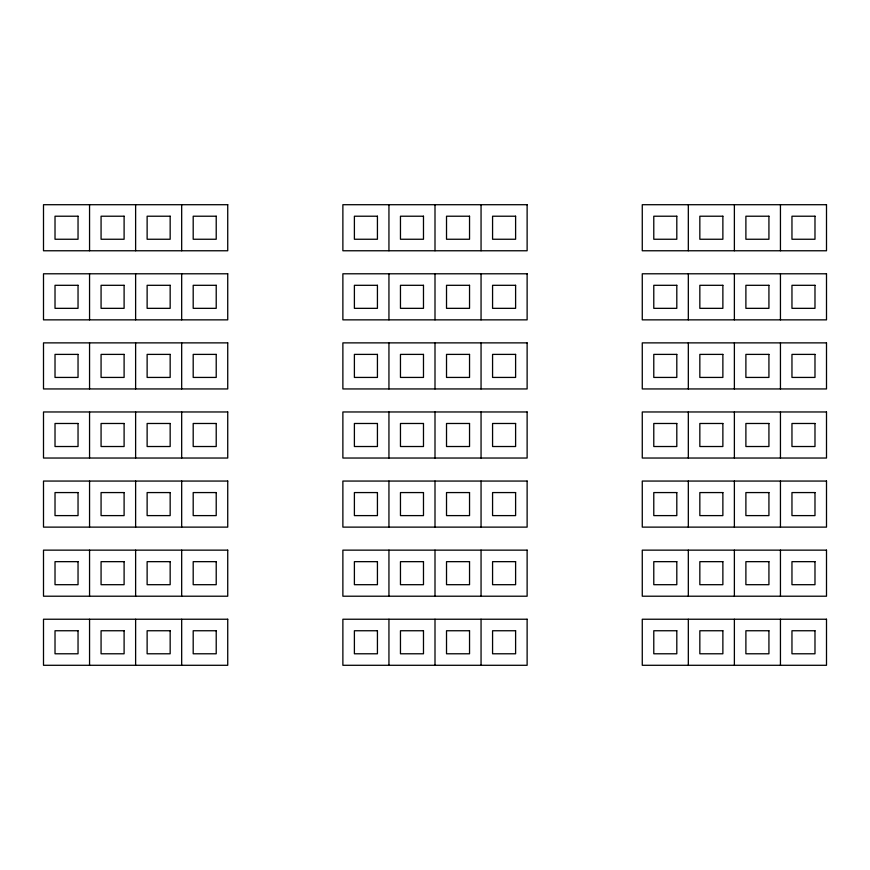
<?xml version="1.0" encoding="UTF-8"?>
<svg xmlns="http://www.w3.org/2000/svg" width="870" height="870" viewBox="0 0 870 870"><rect width="100%" height="100%" fill="white"/><g stroke="black" fill="none" stroke-linecap="round" stroke-linejoin="round"><path stroke-width="1.3" d="M780.444 204.711L780.444 250.767M780.444 273.789L780.444 319.856M780.444 342.878L780.444 388.944M780.444 411.967L780.444 458.033M780.444 481.056L780.444 527.122M780.444 550.144L780.444 596.211M780.444 619.233L780.444 665.289M734.378 204.711L734.378 250.767M734.378 273.789L734.378 319.856M734.378 342.878L734.378 388.944M734.378 411.967L734.378 458.033M734.378 481.056L734.378 527.122M734.378 550.144L734.378 596.211M734.378 619.233L734.378 665.289M688.322 204.711L688.322 250.767M688.322 273.789L688.322 319.856M688.322 342.878L688.322 388.944M688.322 411.967L688.322 458.033M688.322 481.056L688.322 527.122M688.322 550.144L688.322 596.211M688.322 619.233L688.322 665.289M481.056 204.711L481.056 250.767M481.056 273.789L481.056 319.856M481.056 342.878L481.056 388.944M481.056 411.967L481.056 458.033M481.056 481.056L481.056 527.122M481.056 550.144L481.056 596.211M481.056 619.233L481.056 665.289M435 204.711L435 250.767M435 273.789L435 319.856M435 342.878L435 388.944M435 411.967L435 458.033M435 481.056L435 527.122M435 550.144L435 596.211M435 619.233L435 665.289M388.944 204.711L388.944 250.767M388.944 273.789L388.944 319.856M388.944 342.878L388.944 388.944M388.944 411.967L388.944 458.033M388.944 481.056L388.944 527.122M388.944 550.144L388.944 596.211M388.944 619.233L388.944 665.289M181.678 204.711L181.678 250.767M181.678 273.789L181.678 319.856M181.678 342.878L181.678 388.944M181.678 411.967L181.678 458.033M181.678 481.056L181.678 527.122M181.678 550.144L181.678 596.211M181.678 619.233L181.678 665.289M135.622 204.711L135.622 250.767M135.622 273.789L135.622 319.856M135.622 342.878L135.622 388.944M135.622 411.967L135.622 458.033M135.622 481.056L135.622 527.122M135.622 550.144L135.622 596.211M135.622 619.233L135.622 665.289M89.556 204.711L89.556 250.767M89.556 273.789L89.556 319.856M89.556 342.878L89.556 388.944M89.556 411.967L89.556 458.033M89.556 481.056L89.556 527.122M89.556 550.144L89.556 596.211M89.556 619.233L89.556 665.289M227.733 204.711L43.5 204.711L43.5 250.767L227.733 250.767L227.733 204.711M527.122 204.711L342.878 204.711L342.878 250.767L527.122 250.767L527.122 204.711M826.5 204.711L642.267 204.711L642.267 250.767L826.5 250.767L826.5 204.711M78.039 216.217L55.017 216.217L55.017 239.25L78.039 239.25L78.039 216.217M124.105 216.217L101.072 216.217L101.072 239.25L124.105 239.25L124.105 216.217M170.161 216.217L147.128 216.217L147.128 239.25L170.161 239.25L170.161 216.217M216.217 216.217L193.194 216.217L193.194 239.25L216.217 239.25L216.217 216.217M377.428 216.217L354.394 216.217L354.394 239.25L377.428 239.25L377.428 216.217M423.483 216.217L400.461 216.217L400.461 239.25L423.483 239.25L423.483 216.217M469.539 216.217L446.517 216.217L446.517 239.25L469.539 239.25L469.539 216.217M515.606 216.217L492.572 216.217L492.572 239.25L515.606 239.25L515.606 216.217M676.806 216.217L653.783 216.217L653.783 239.25L676.806 239.25L676.806 216.217M722.872 216.217L699.839 216.217L699.839 239.25L722.872 239.25L722.872 216.217M768.928 216.217L745.894 216.217L745.894 239.25L768.928 239.25L768.928 216.217M814.983 216.217L791.961 216.217L791.961 239.25L814.983 239.25L814.983 216.217M227.733 273.789L43.5 273.789L43.5 319.856L227.733 319.856L227.733 273.789M527.122 273.789L342.878 273.789L342.878 319.856L527.122 319.856L527.122 273.789M826.5 273.789L642.267 273.789L642.267 319.856L826.5 319.856L826.5 273.789M78.039 285.306L55.017 285.306L55.017 308.339L78.039 308.339L78.039 285.306M124.105 285.306L101.072 285.306L101.072 308.339L124.105 308.339L124.105 285.306M170.161 285.306L147.128 285.306L147.128 308.339L170.161 308.339L170.161 285.306M216.217 285.306L193.194 285.306L193.194 308.339L216.217 308.339L216.217 285.306M377.428 285.306L354.394 285.306L354.394 308.339L377.428 308.339L377.428 285.306M423.483 285.306L400.461 285.306L400.461 308.339L423.483 308.339L423.483 285.306M469.539 285.306L446.517 285.306L446.517 308.339L469.539 308.339L469.539 285.306M515.606 285.306L492.572 285.306L492.572 308.339L515.606 308.339L515.606 285.306M676.806 285.306L653.783 285.306L653.783 308.339L676.806 308.339L676.806 285.306M722.872 285.306L699.839 285.306L699.839 308.339L722.872 308.339L722.872 285.306M768.928 285.306L745.894 285.306L745.894 308.339L768.928 308.339L768.928 285.306M814.983 285.306L791.961 285.306L791.961 308.339L814.983 308.339L814.983 285.306M227.733 342.878L43.5 342.878L43.5 388.944L227.733 388.944L227.733 342.878M527.122 342.878L342.878 342.878L342.878 388.944L527.122 388.944L527.122 342.878M826.5 342.878L642.267 342.878L642.267 388.944L826.5 388.944L826.5 342.878M78.039 354.394L55.017 354.394L55.017 377.428L78.039 377.428L78.039 354.394M124.105 354.394L101.072 354.394L101.072 377.428L124.105 377.428L124.105 354.394M170.161 354.394L147.128 354.394L147.128 377.428L170.161 377.428L170.161 354.394M216.217 354.394L193.194 354.394L193.194 377.428L216.217 377.428L216.217 354.394M377.428 354.394L354.394 354.394L354.394 377.428L377.428 377.428L377.428 354.394M423.483 354.394L400.461 354.394L400.461 377.428L423.483 377.428L423.483 354.394M469.539 354.394L446.517 354.394L446.517 377.428L469.539 377.428L469.539 354.394M515.606 354.394L492.572 354.394L492.572 377.428L515.606 377.428L515.606 354.394M676.806 354.394L653.783 354.394L653.783 377.428L676.806 377.428L676.806 354.394M722.872 354.394L699.839 354.394L699.839 377.428L722.872 377.428L722.872 354.394M768.928 354.394L745.894 354.394L745.894 377.428L768.928 377.428L768.928 354.394M814.983 354.394L791.961 354.394L791.961 377.428L814.983 377.428L814.983 354.394M227.733 411.967L43.5 411.967L43.5 458.033L227.733 458.033L227.733 411.967M527.122 411.967L342.878 411.967L342.878 458.033L527.122 458.033L527.122 411.967M826.5 411.967L642.267 411.967L642.267 458.033L826.5 458.033L826.5 411.967M78.039 423.483L55.017 423.483L55.017 446.517L78.039 446.517L78.039 423.483M124.105 423.483L101.072 423.483L101.072 446.517L124.105 446.517L124.105 423.483M170.161 423.483L147.128 423.483L147.128 446.517L170.161 446.517L170.161 423.483M216.217 423.483L193.194 423.483L193.194 446.517L216.217 446.517L216.217 423.483M377.428 423.483L354.394 423.483L354.394 446.517L377.428 446.517L377.428 423.483M423.483 423.483L400.461 423.483L400.461 446.517L423.483 446.517L423.483 423.483M469.539 423.483L446.517 423.483L446.517 446.517L469.539 446.517L469.539 423.483M515.606 423.483L492.572 423.483L492.572 446.517L515.606 446.517L515.606 423.483M676.806 423.483L653.783 423.483L653.783 446.517L676.806 446.517L676.806 423.483M722.872 423.483L699.839 423.483L699.839 446.517L722.872 446.517L722.872 423.483M768.928 423.483L745.894 423.483L745.894 446.517L768.928 446.517L768.928 423.483M814.983 423.483L791.961 423.483L791.961 446.517L814.983 446.517L814.983 423.483M227.733 481.056L43.5 481.056L43.5 527.122L227.733 527.122L227.733 481.056M527.122 481.056L342.878 481.056L342.878 527.122L527.122 527.122L527.122 481.056M826.5 481.056L642.267 481.056L642.267 527.122L826.5 527.122L826.5 481.056M78.039 492.572L55.017 492.572L55.017 515.606L78.039 515.606L78.039 492.572M124.105 492.572L101.072 492.572L101.072 515.606L124.105 515.606L124.105 492.572M170.161 492.572L147.128 492.572L147.128 515.606L170.161 515.606L170.161 492.572M216.217 492.572L193.194 492.572L193.194 515.606L216.217 515.606L216.217 492.572M377.428 492.572L354.394 492.572L354.394 515.606L377.428 515.606L377.428 492.572M423.483 492.572L400.461 492.572L400.461 515.606L423.483 515.606L423.483 492.572M469.539 492.572L446.517 492.572L446.517 515.606L469.539 515.606L469.539 492.572M515.606 492.572L492.572 492.572L492.572 515.606L515.606 515.606L515.606 492.572M676.806 492.572L653.783 492.572L653.783 515.606L676.806 515.606L676.806 492.572M722.872 492.572L699.839 492.572L699.839 515.606L722.872 515.606L722.872 492.572M768.928 492.572L745.894 492.572L745.894 515.606L768.928 515.606L768.928 492.572M814.983 492.572L791.961 492.572L791.961 515.606L814.983 515.606L814.983 492.572M227.733 550.144L43.5 550.144L43.5 596.211L227.733 596.211L227.733 550.144M527.122 550.144L342.878 550.144L342.878 596.211L527.122 596.211L527.122 550.144M826.5 550.144L642.267 550.144L642.267 596.211L826.5 596.211L826.5 550.144M78.039 561.661L55.017 561.661L55.017 584.694L78.039 584.694L78.039 561.661M124.105 561.661L101.072 561.661L101.072 584.694L124.105 584.694L124.105 561.661M170.161 561.661L147.128 561.661L147.128 584.694L170.161 584.694L170.161 561.661M216.217 561.661L193.194 561.661L193.194 584.694L216.217 584.694L216.217 561.661M377.428 561.661L354.394 561.661L354.394 584.694L377.428 584.694L377.428 561.661M423.483 561.661L400.461 561.661L400.461 584.694L423.483 584.694L423.483 561.661M469.539 561.661L446.517 561.661L446.517 584.694L469.539 584.694L469.539 561.661M515.606 561.661L492.572 561.661L492.572 584.694L515.606 584.694L515.606 561.661M676.806 561.661L653.783 561.661L653.783 584.694L676.806 584.694L676.806 561.661M722.872 561.661L699.839 561.661L699.839 584.694L722.872 584.694L722.872 561.661M768.928 561.661L745.894 561.661L745.894 584.694L768.928 584.694L768.928 561.661M814.983 561.661L791.961 561.661L791.961 584.694L814.983 584.694L814.983 561.661M227.733 619.233L43.5 619.233L43.5 665.289L227.733 665.289L227.733 619.233M527.122 619.233L342.878 619.233L342.878 665.289L527.122 665.289L527.122 619.233M826.5 619.233L642.267 619.233L642.267 665.289L826.5 665.289L826.5 619.233M78.039 630.75L55.017 630.75L55.017 653.783L78.039 653.783L78.039 630.75M124.105 630.75L101.072 630.75L101.072 653.783L124.105 653.783L124.105 630.75M170.161 630.75L147.128 630.75L147.128 653.783L170.161 653.783L170.161 630.75M216.217 630.75L193.194 630.75L193.194 653.783L216.217 653.783L216.217 630.75M377.428 630.75L354.394 630.75L354.394 653.783L377.428 653.783L377.428 630.75M423.483 630.75L400.461 630.75L400.461 653.783L423.483 653.783L423.483 630.75M469.539 630.75L446.517 630.75L446.517 653.783L469.539 653.783L469.539 630.75M515.606 630.75L492.572 630.75L492.572 653.783L515.606 653.783L515.606 630.75M676.806 630.75L653.783 630.75L653.783 653.783L676.806 653.783L676.806 630.75M722.872 630.75L699.839 630.75L699.839 653.783L722.872 653.783L722.872 630.75M768.928 630.75L745.894 630.75L745.894 653.783L768.928 653.783L768.928 630.75M814.983 630.75L791.961 630.75L791.961 653.783L814.983 653.783L814.983 630.75"/></g></svg>
